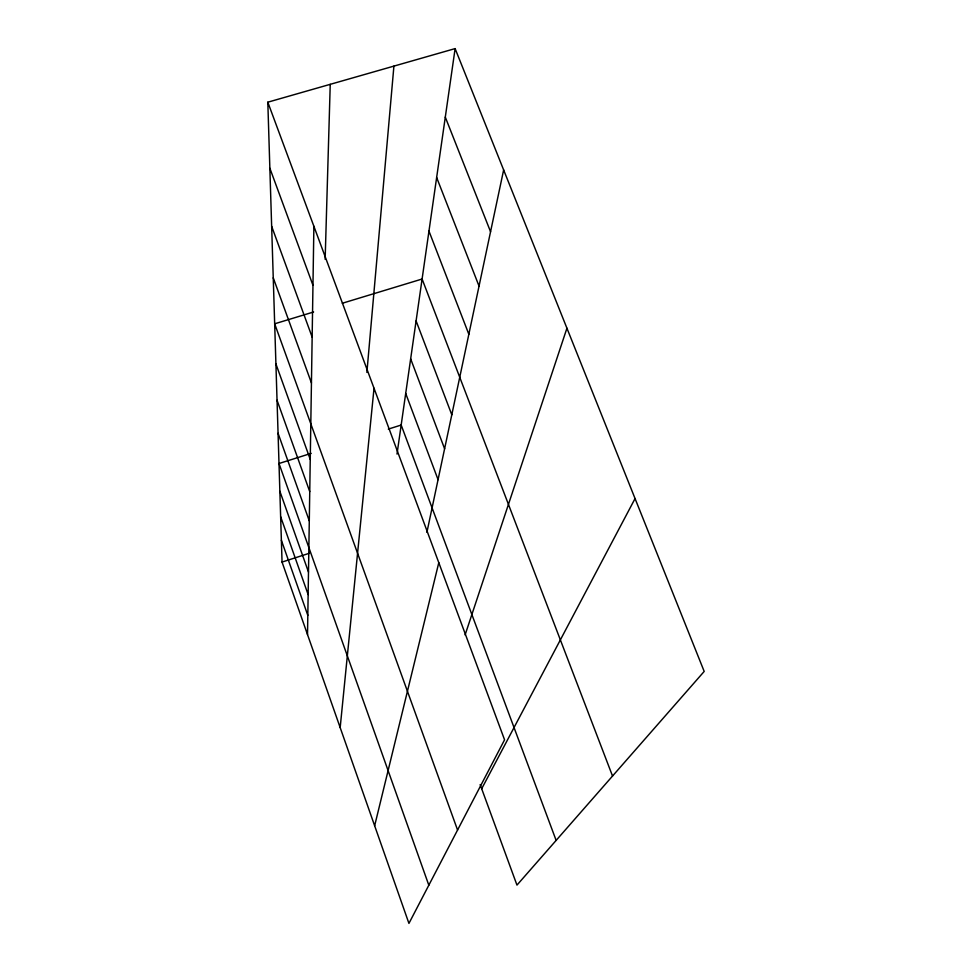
<?xml version="1.0" encoding="UTF-8"?>
<svg xmlns="http://www.w3.org/2000/svg" width="972" height="972" viewBox="0 0 972 972"><rect width="100%" height="100%" fill="white"/><g stroke="black" fill="none" stroke-linecap="round" stroke-linejoin="round"><path stroke-width="1.46" d="M307.517 634.57L313.883 226.269M325.146 259.305L330.237 84.333M366.881 372.422L393.915 66.108M340.176 727.591L374.026 388.241M397.013 454.07L455.115 48.6L267.81 102.194L282.05 562.071L408.933 923.4L504.565 739.801L267.81 102.194M426.902 532.352L503.642 169.93M374.645 825.763L438.797 562.667M465.102 634.935L566.931 328.22M481.687 788.754L635.056 498.563M282.05 562.071L309.448 553.226M311.186 453.365L279 463.498L428.822 885.213M388.302 429.102L401.181 425.043L556.142 840.403M313.616 311.976L274.675 323.798L457.569 830.027M342.326 303.252L422.103 279.025L612.53 776.033M455.115 48.6L704.19 671.433L516.97 885.103L480.156 784.574M445.298 117.126L490.556 231.749M436.647 177.512L479.038 286.108M428.968 231.117L468.844 334.283M416.101 320.906L451.798 414.789M410.658 358.862L444.605 448.76M405.701 393.429L438.068 479.658M269.864 168.241L312.972 285.294M271.662 226.33L312.158 337.114M273.254 277.834L311.441 382.944M275.914 363.917L310.25 459.404M277.044 400.245L309.74 491.601M278.065 433.293L309.29 520.87M279.851 491.2L308.489 572.058M280.641 516.703L308.136 594.572M281.37 540.25L307.808 615.349"/></g></svg>
